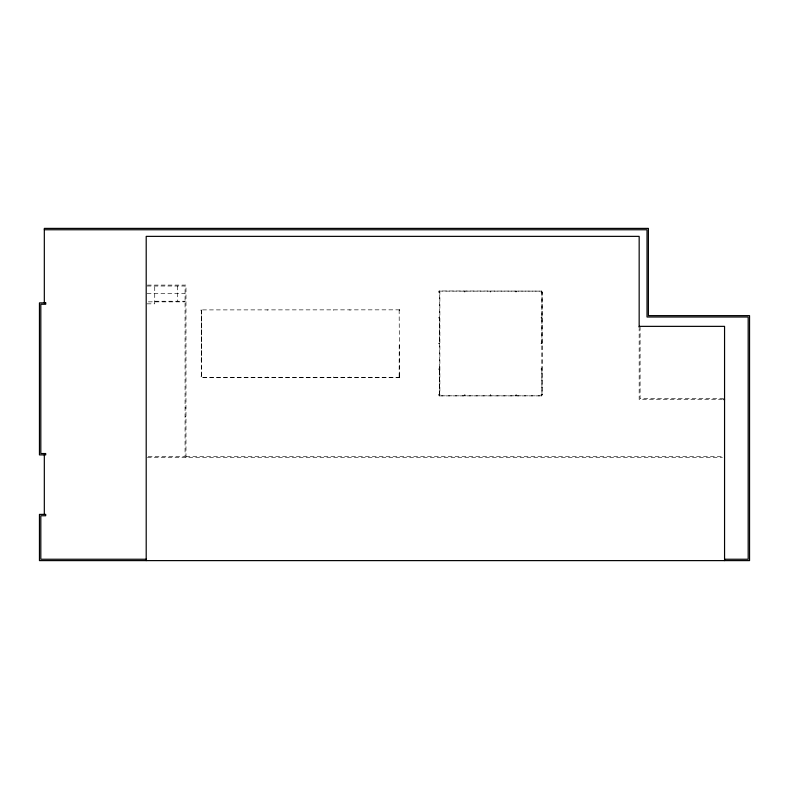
<?xml version="1.0" encoding="UTF-8"?>
<svg xmlns="http://www.w3.org/2000/svg" width="789" height="789" viewBox="0 0 789 789"><rect width="100%" height="100%" fill="white"/><g stroke="black" fill="none" stroke-linecap="round" stroke-linejoin="round"><path stroke-width="0.59" stroke-dasharray="3.94 2.96" d="M201.451 376.54L201.491 310.57L200.968 310.55L201.55 310.57M200.968 360.001L201.451 360.366L201.451 310.57M399.155 376.718L399.214 343.826M439.729 394.687L439.631 368.779L439.729 369.341M439.729 318.085L439.631 317.513L439.631 343.718L439.729 343.146M541.964 394.687L541.875 368.779L541.964 369.341M541.964 292.167L541.875 343.718L541.964 343.146M147.405 285.095L185.977 285.095L185.977 457.512M147.119 286.012L185.07 286.012L185.07 456.604L147.119 456.604M438.871 291.121L541.964 291.121M438.871 291.881L439.443 291.782L438.871 292.453M541.205 291.881L541.116 292.453M541.964 291.881L541.402 291.782L541.964 291.782L541.964 395.072L541.402 395.072L541.964 394.973M439.631 292.117L438.97 292.117L439.868 292.167L439.868 394.687L438.97 394.648M541.875 292.117L541.205 292.117L542.112 292.167L542.112 394.687L541.205 394.648M541.964 292.453L541.727 291.121L439.157 290.973L439.207 291.782M147.119 293.626L185.07 293.626M154.733 301.24L185.07 301.24M148.342 301.852L185.07 301.852M147.119 303.834L154.733 303.834L154.733 286.012M399.707 310.393L399.155 310.393L399.55 377.398M399.066 310.57L399.342 310.333M200.899 310.758L201.451 310.393L201.392 376.905L200.968 376.54M438.97 317.513L438.871 318.085M541.116 317.513L541.116 318.085M541.964 317.513L541.964 318.085M438.97 317.75L439.631 317.75M541.205 317.75L541.875 317.75M438.97 317.839L439.631 317.839M541.205 317.839L541.875 317.839M438.97 343.146L438.871 343.718M541.116 343.146L541.116 343.718M438.97 343.383L439.631 343.383M541.205 343.383L541.875 343.383M438.97 343.471L439.631 343.471M541.205 343.471L541.875 343.471M399.648 360.366L399.155 360.188M438.97 368.779L438.871 369.341M541.116 368.779L541.116 369.341M438.97 369.015L439.631 369.015M541.205 369.015L541.875 369.015M438.97 369.104L439.631 369.104M541.205 369.104L541.875 369.104M200.968 376.748L201.55 376.718M399.066 376.718L399.648 376.688M438.871 394.401L439.443 395.072L438.871 394.973M439.729 394.401L439.631 394.973L439.729 292.167M541.205 394.401L541.116 394.973M541.964 394.401L541.727 395.733M438.97 394.737L439.631 394.737M541.205 394.737L541.875 394.737M439.157 395.881L541.688 395.881M723.641 398.672L640.086 398.672L640.086 327.267M722.418 399.589L639.169 399.589L639.169 328.5M185.07 407.913L185.977 407.913M185.07 416.671L185.977 416.671M185.977 456.604L723.641 456.604M147.405 457.512L722.418 457.512M541.964 395.831L438.871 395.831M541.688 290.885L541.639 291.782M541.639 395.072L541.688 395.97M464.829 291.121L464.829 291.782M464.829 395.072L464.829 395.733M464.741 291.121L464.741 291.782M464.741 395.072L464.741 395.733M439.207 395.072L439.157 395.97M439.118 291.121L439.118 291.782M439.118 395.072L439.118 395.733M399.707 309.84L200.899 309.899M399.707 310.333L399.55 309.899M399.707 377.458L200.899 377.398M399.52 309.752L399.49 310.333M399.49 376.964L399.52 377.546L201.087 377.487L201.116 376.964M350.099 310.393L349.734 309.84M349.734 376.905L349.734 377.458M333.382 309.752L333.412 310.333M333.412 376.964L333.382 377.546M267.234 309.752L267.264 310.333M267.264 376.964L267.234 377.546M201.087 309.752L201.116 310.333M177.446 286.012L177.446 301.24M465.076 291.782L464.504 291.881L465.076 291.782M490.709 291.782L490.137 291.881L490.709 291.782M516.341 291.782L515.769 291.881L516.341 291.782M465.076 394.973L464.504 395.072L465.076 394.973M490.709 394.973L490.137 395.072L490.709 394.973M516.341 394.973L515.769 395.072L516.341 394.973M516.095 291.782L516.095 291.121L516.006 291.782M516.095 395.733L516.095 395.072L516.006 395.733M490.462 291.782L490.462 291.121L490.373 291.782M490.462 395.733L490.462 395.072L490.373 395.733"/><path stroke-width="1.18" d="M44.322 229.757L647.019 229.757L647.019 317L748.179 317L748.179 559.243L724.558 559.243M639.169 326.36L724.558 326.36L724.558 560.614M723.641 399.589L724.558 399.589M146.202 559.243L40.821 559.243L40.821 515.75L45.703 515.75L45.703 514.379L39.45 514.379L39.45 560.614L749.55 560.614L749.55 315.63L648.39 315.63L648.39 228.386L44.322 228.386L44.322 302.877M639.169 327.267L639.169 236.365L146.202 236.365L146.202 560.614M44.322 454.898L44.322 514.379M45.703 302.877L39.45 302.877L39.45 454.898L45.703 454.898L45.703 453.527L40.821 453.527L40.821 304.258L45.703 304.258L45.703 302.877"/></g></svg>
